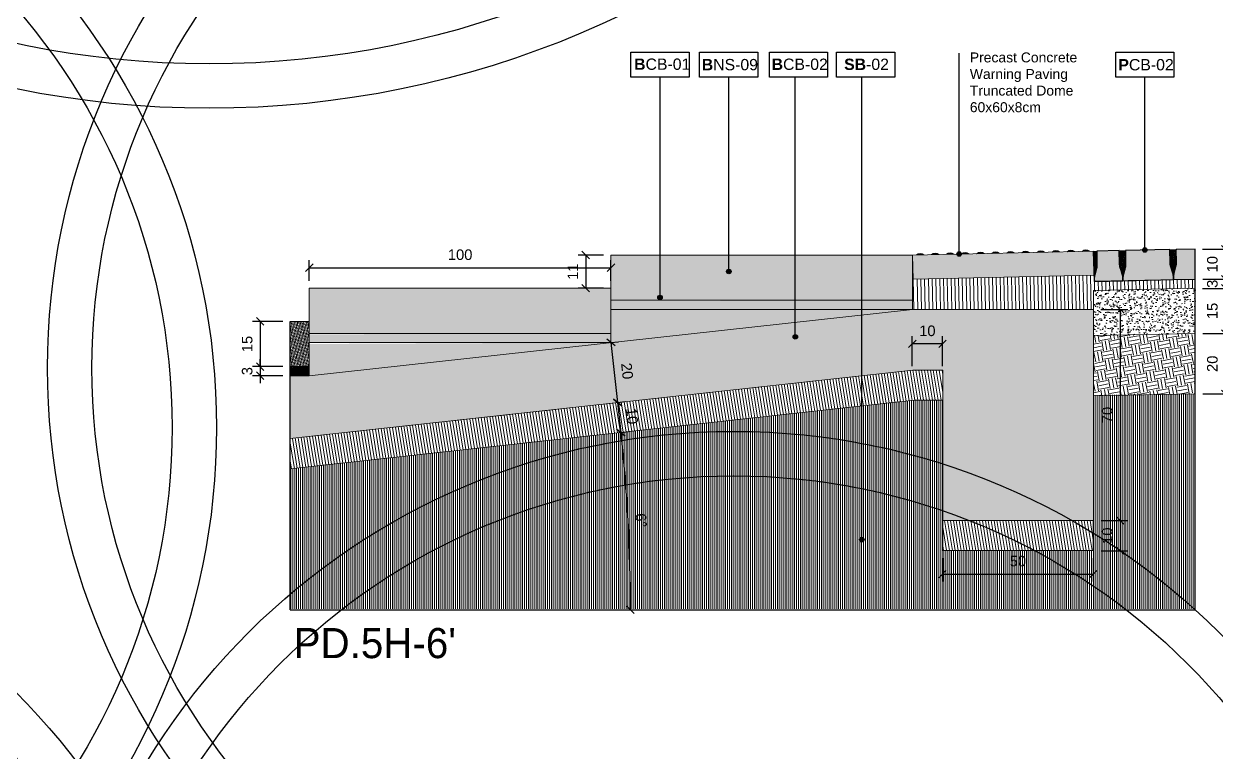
# Model space of a CAD drawing. Header units: metres. Extents: x -325 to 301, y -147 to 149.
# Drawn here: x 67.962 to 71.915, y 39.126 to 41.541 of the extents above; entities that cross this region are included whole.
import ezdxf

# ---------------------------------------------------------------- set-up
doc = ezdxf.new("R2010")
doc.units = ezdxf.units.M
doc.layers.get('Defpoints').update_dxf_attribs({"lineweight": 13})
for name, color, linetype, plot in [('-aux', 50, 'Continuous', False), ('-AUX-QAD', 5, 'Continuous', False), ('00-AUX', 50, 'Continuous', False)]:
    doc.layers.add(name, color=color, linetype=linetype, plot=plot)
for name, color, linetype, true_color in [('0-TX-1_25', 7, 'Continuous', 0x3f4f7f), ('3-TR-paviment fort', 7, 'Continuous', 0xd1d1d1), ('EIT_3 TR sorra', 7, 'Continuous', 0xd8ceb0)]:
    doc.layers.add(name, color=color, linetype=linetype, true_color=true_color)
for name, color, linetype, lineweight, true_color in [('03-TR-Paviment_05_Open Joint Precast Pavements', 7, 'Continuous', 5, 0xb3b3b3), ('03-TR-Paviment_08_Natural Stone Bleachers', 7, 'Continuous', 5, 0xafad9d), ('3-TR sorra granitica', 7, 'Continuous', 0, 0xf2dac9), ('3-TR tot_u', 7, 'Continuous', 5, 0x787878)]:
    doc.layers.add(name, color=color, linetype=linetype, lineweight=lineweight, true_color=true_color)
for name, color, linetype, lineweight in [('1-CM', 7, 'Continuous', 0), ('3-TR Formigó', 252, 'Continuous', 0), ('3-TR Seleccionat', 44, 'Continuous', 0), ('3-TR Tot-u', 37, 'Continuous', 0)]:
    doc.layers.add(name, color=color, linetype=linetype, lineweight=lineweight)
for name, color, linetype in [('1-L- kodolé', 7, 'Continuous'), ('1-SECCIÓ', 1, 'Continuous'), ('A-KEYPLAN_HATCH', 7, 'Continuous'), ('A_TEXT_2', 7, 'Continuous')]:
    doc.layers.add(name, color=color, linetype=linetype)
doc.styles.get("Standard").update_dxf_attribs({"font": 'arial.ttf'})
doc.styles.add('x-llegenda materials$0$ENGRAVERS', font='TT0586M.TTF')
doc.dimstyles.new('ISO-25', dxfattribs={"dimtxt": 0.1, "dimasz": 0.1, "dimexe": 0.1, "dimexo": 0.1, "dimgap": 0.1, "dimtad": 1, "dimdec": 0, "dimlfac": 100, "dimzin": 9, "dimtxsty": 'Standard', "dimblk": 'OBLIQUE', "dimcen": 0.1, "dimadec": 0, "dimazin": 0, "dimtfac": 1, "dimtdec": 0, "dimtmove": 0, "dimatfit": 3, "dimldrblk": 'OBLIQUE', "dimfxl": 1, "dimarcsym": 0})
pattern_1 = [(45.652453, (43.840299, -30.134982), (0.00173438895, 0.00665715201), [0.0085328125, -0.0017065625, 0, -0.0017065625])]

# ---------------------------------------------------------------- blocks, each defined once
blk = doc.blocks.new('hatch keyplan 2')
at = {"layer": 'A-KEYPLAN_HATCH'}
blk.add_lwpolyline([(0, 0.00548), (0.01287, 0.00548), (0.01287, 0), (0, 0)], close=True, dxfattribs=at)
blk = doc.blocks.new('hatch keyplan')
at = {"layer": 'A-KEYPLAN_HATCH'}
blk.add_blockref('hatch keyplan 2', (1.43058, 0.85215), dxfattribs=at)
blk = doc.blocks.new('PCB03')
at = {"layer": 'A-KEYPLAN_HATCH'}
blk.add_blockref('hatch keyplan', (-1.42958, -0.85215), dxfattribs=at)
at = {"layer": 'A_TEXT_2', "insert": (0.0002, 0.00399), "char_height": 0.0025, "attachment_point": 1}
blk.add_mtext_dynamic_manual_height_columns('\\pi0.00139;{\\fArial|b1|i0|c0|p34;P}CB-02', width=0.0145619, gutter_width=0.015, heights=[0], dxfattribs=at)
blk = doc.blocks.new('SB-02')
at = {"layer": 'A-KEYPLAN_HATCH'}
blk.add_blockref('hatch keyplan', (-1.43058, -0.85215), dxfattribs=at)
at = {"layer": 'A_TEXT_2', "insert": (-0.0008, 0.00408), "char_height": 0.0025, "attachment_point": 1}
blk.add_mtext_dynamic_manual_height_columns('\\pi0.00249;{\\fArial|b1|i0|c0|p34;SB}-02', width=0.0145619, gutter_width=0.015, heights=[0], dxfattribs=at)
blk = doc.blocks.new('B-CB02')
at = {"layer": 'A-KEYPLAN_HATCH'}
blk.add_blockref('hatch keyplan', (-1.43058, -0.85215), dxfattribs=at)
at = {"layer": 'A_TEXT_2', "insert": (-0.0008, 0.00409), "char_height": 0.0025, "attachment_point": 1}
blk.add_mtext_dynamic_manual_height_columns('\\pi0.00129;{\\fArial|b1|i0|c0|p34;B}CB-02', width=0.0145619, gutter_width=0.015, heights=[0], dxfattribs=at)
blk = doc.blocks.new('B-CB01')
at = {"layer": 'A-KEYPLAN_HATCH'}
blk.add_blockref('hatch keyplan', (-1.43058, -0.85215), dxfattribs=at)
at = {"layer": 'A_TEXT_2', "insert": (-0.0008, 0.00411), "char_height": 0.0025, "attachment_point": 1}
blk.add_mtext_dynamic_manual_height_columns('\\pi0.00152;{\\fArial|b1|i0|c0|p34;B}CB-01', width=0.0145619, gutter_width=0.015, heights=[0], dxfattribs=at)
blk = doc.blocks.new('_Oblique')
at = {"color": 0, "lineweight": -2}
blk.add_line((-0.5, -0.5), (0.5, 0.5), dxfattribs=at)
blk = doc.blocks.new('*D1841')
at = {"layer": '0-TX-1_25', "color": 0, "lineweight": -2, "transparency": 16777216}
for p, q in [((71.8701, 40.6638), (71.9702, 40.6638)), ((71.9452, 40.6638), (71.9452, 40.5138)), ((71.8736, 40.5138), (71.9702, 40.5138))]:
    blk.add_line(p, q, dxfattribs=at)
at = {"layer": 'Defpoints', "color": 0, "transparency": 16777216}
for p in [(71.8451, 40.6638), (71.8486, 40.5138), (71.9452, 40.5138)]:
    blk.add_point(p, dxfattribs=at)
at = {"layer": '0-TX-1_25', "color": 0, "lineweight": -2, "transparency": 16777216, "xscale": 0.025, "yscale": 0.025, "zscale": 0.025}
for p, rotation in [((71.9452, 40.6638), 90), ((71.9452, 40.5138), 270)]:
    blk.add_blockref('_Oblique', p, dxfattribs=dict(at, rotation=rotation))
at = {"layer": '0-TX-1_25', "color": 0, "transparency": 16777216, "insert": (71.9024, 40.5888), "char_height": 0.035, "attachment_point": 5, "rotation": 90}
blk.add_mtext('15', dxfattribs=at)
blk = doc.blocks.new('*D1842')
at = {"layer": '0-TX-1_25', "color": 0, "lineweight": -2, "transparency": 16777216}
for p, q in [((71.8701, 40.7938), (71.9702, 40.7938)), ((71.9452, 40.7938), (71.9452, 40.6938)), ((71.8704, 40.6938), (71.9702, 40.6938))]:
    blk.add_line(p, q, dxfattribs=at)
at = {"layer": 'Defpoints', "color": 0, "transparency": 16777216}
for p in [(71.8451, 40.7938), (71.8454, 40.6938), (71.9452, 40.6938)]:
    blk.add_point(p, dxfattribs=at)
at = {"layer": '0-TX-1_25', "color": 0, "lineweight": -2, "transparency": 16777216, "xscale": 0.025, "yscale": 0.025, "zscale": 0.025}
for p, rotation in [((71.9452, 40.7938), 90), ((71.9452, 40.6938), 270)]:
    blk.add_blockref('_Oblique', p, dxfattribs=dict(at, rotation=rotation))
at = {"layer": '0-TX-1_25', "color": 0, "transparency": 16777216, "insert": (71.9024, 40.7438), "char_height": 0.035, "attachment_point": 5, "rotation": 90}
blk.add_mtext('10', dxfattribs=at)
blk = doc.blocks.new('*D1843')
at = {"layer": '0-TX-1_25', "color": 0, "lineweight": -2, "transparency": 16777216}
for p, q in [((71.9452, 40.6938), (71.9452, 40.7188)), ((71.8704, 40.6938), (71.9702, 40.6938)), ((71.9452, 40.6938), (71.9452, 40.6638)), ((71.8711, 40.6638), (71.9702, 40.6638)), ((71.9452, 40.6638), (71.9452, 40.6388))]:
    blk.add_line(p, q, dxfattribs=at)
at = {"layer": 'Defpoints', "color": 0, "transparency": 16777216}
for p in [(71.8454, 40.6938), (71.8461, 40.6638), (71.9452, 40.6638)]:
    blk.add_point(p, dxfattribs=at)
at = {"layer": '0-TX-1_25', "color": 0, "lineweight": -2, "transparency": 16777216, "xscale": 0.025, "yscale": 0.025, "zscale": 0.025}
for p, rotation in [((71.9452, 40.6938), 270), ((71.9452, 40.6638), 90)]:
    blk.add_blockref('_Oblique', p, dxfattribs=dict(at, rotation=rotation))
at = {"layer": '0-TX-1_25', "color": 0, "transparency": 16777216, "insert": (71.9024, 40.6788), "char_height": 0.035, "attachment_point": 5, "rotation": 90}
blk.add_mtext('3', dxfattribs=at)
blk = doc.blocks.new('*D1845')
at = {"layer": '0-TX-1_25', "color": 0, "lineweight": -2, "transparency": 16777216}
for p, q in [((68.8204, 40.5542), (68.7204, 40.5542)), ((68.7454, 40.5542), (68.7454, 40.4042)), ((68.8204, 40.4042), (68.7204, 40.4042))]:
    blk.add_line(p, q, dxfattribs=at)
at = {"layer": 'Defpoints', "color": 0, "transparency": 16777216}
for p in [(68.8454, 40.5542), (68.7454, 40.4042), (68.8454, 40.4042)]:
    blk.add_point(p, dxfattribs=at)
at = {"layer": '0-TX-1_25', "color": 0, "lineweight": -2, "transparency": 16777216, "xscale": 0.025, "yscale": 0.025, "zscale": 0.025}
for p, rotation in [((68.7454, 40.5542), 90), ((68.7454, 40.4042), 270)]:
    blk.add_blockref('_Oblique', p, dxfattribs=dict(at, rotation=rotation))
at = {"layer": '0-TX-1_25', "color": 0, "transparency": 16777216, "insert": (68.7026, 40.4792), "char_height": 0.035, "attachment_point": 5, "rotation": 90}
blk.add_mtext('15', dxfattribs=at)
blk = doc.blocks.new('*D1846')
at = {"layer": '0-TX-1_25', "color": 0, "lineweight": -2, "transparency": 16777216}
for p, q in [((68.8204, 40.4042), (68.7204, 40.4042)), ((68.7454, 40.4042), (68.7454, 40.4292)), ((68.7454, 40.4042), (68.7454, 40.3742)), ((68.8204, 40.3742), (68.7204, 40.3742)), ((68.7454, 40.3742), (68.7454, 40.3492))]:
    blk.add_line(p, q, dxfattribs=at)
at = {"layer": 'Defpoints', "color": 0, "transparency": 16777216}
for p in [(68.8454, 40.4042), (68.7454, 40.3742), (68.8454, 40.3742)]:
    blk.add_point(p, dxfattribs=at)
at = {"layer": '0-TX-1_25', "color": 0, "lineweight": -2, "transparency": 16777216, "xscale": 0.025, "yscale": 0.025, "zscale": 0.025}
for p, rotation in [((68.7454, 40.4042), 270), ((68.7454, 40.3742), 90)]:
    blk.add_blockref('_Oblique', p, dxfattribs=dict(at, rotation=rotation))
at = {"layer": '0-TX-1_25', "color": 0, "transparency": 16777216, "insert": (68.7025, 40.3892), "char_height": 0.035, "attachment_point": 5, "rotation": 90}
blk.add_mtext('3', dxfattribs=at)
blk = doc.blocks.new('*D1844')
at = {"layer": '0-TX-1_25', "color": 0, "lineweight": -2, "transparency": 16777216}
for p, q in [((71.8704, 40.5137), (71.9702, 40.5137)), ((71.9452, 40.3137), (71.9452, 40.5137)), ((71.8704, 40.3137), (71.9702, 40.3137))]:
    blk.add_line(p, q, dxfattribs=at)
at = {"layer": 'Defpoints', "color": 0, "transparency": 16777216}
for p in [(71.8454, 40.5137), (71.9452, 40.5137), (71.8454, 40.3137)]:
    blk.add_point(p, dxfattribs=at)
at = {"layer": '0-TX-1_25', "color": 0, "lineweight": -2, "transparency": 16777216, "xscale": 0.025, "yscale": 0.025, "zscale": 0.025}
for p, rotation in [((71.9452, 40.5137), 90), ((71.9452, 40.3137), 270)]:
    blk.add_blockref('_Oblique', p, dxfattribs=dict(at, rotation=rotation))
at = {"layer": '0-TX-1_25', "color": 0, "transparency": 16777216, "insert": (71.9024, 40.4137), "char_height": 0.035, "attachment_point": 5, "rotation": 90}
blk.add_mtext('20', dxfattribs=at)
blk = doc.blocks.new('POINT')
at = {"layer": '0-TX-1_25'}
h = blk.add_hatch(dxfattribs=at)
h.set_pattern_fill('ANGLE', color=256)
h.set_pattern_definition([(0, (-83.747, -12.726), (0, 6.985), [5.08, -1.905]), (90, (-83.747, -12.726), (-6.985, 4e-16), [5.08, -1.905])])
edge = h.paths.add_edge_path()
edge.add_arc((0, 0), 0.0075, 0, 360)
h = blk.add_hatch(color=256, dxfattribs=at)
h.dxf.hatch_style = 1
edge = h.paths.add_edge_path()
edge.add_arc((0, 0), 0.0075, 0, 360)
blk.add_circle((0, 0), 0.0075, dxfattribs=at)
blk = doc.blocks.new('*U1805')
at = {"layer": '3-TR-paviment fort'}
blk.add_hatch(color=256, dxfattribs=at).paths.add_polyline_path([(0.025, 0), (0.05, 0, 0.4)])
blk.add_lwpolyline([(0.025, 0), (0.05, 0)])
blk.add_arc((0.0375, -0.013125), 0.018125, 46.397181, 133.602819)
blk = doc.blocks.new('*U1806')
at = {"color": 0, "linetype": 'ByBlock', "lineweight": -2, "transparency": 16777216}
for p in [(0, 0.08), (0.05, 0.08), (0.1, 0.08), (0.15, 0.08), (0.2, 0.08), (0.25, 0.08), (0.3, 0.08), (0.35, 0.08), (0.4, 0.08), (0.45, 0.08), (0.5, 0.08), (0.55, 0.08)]:
    blk.add_blockref('*U1805', p, dxfattribs=at)
blk = doc.blocks.new('Warning Surface 600x600x80')
at = {"layer": '3-TR-paviment fort'}
blk.add_hatch(color=256, dxfattribs=at).paths.add_polyline_path([(0, 0.08), (0.6, 0.08), (0.6, 0), (0.0002, 0.0006)])
blk.add_lwpolyline([(0, 0.08), (0.6, 0.08)])
at = {"layer": '1-CM'}
blk.add_lwpolyline([(0.6, 0.08), (0, 0.08), (0, 0), (0.6, 0)], close=True, dxfattribs=at)
blk.add_blockref('*U1806', (-0.0125, 0))
blk = doc.blocks.new('*D1851')
at = {"layer": '0-TX-1_25', "color": 0, "lineweight": -2, "transparency": 16777216}
for p, q in [((68.9084, 40.6892), (68.9084, 40.7573)), ((69.9084, 40.6892), (69.9084, 40.7573)), ((68.9084, 40.7323), (69.9084, 40.7323))]:
    blk.add_line(p, q, dxfattribs=at)
at = {"layer": 'Defpoints', "color": 0, "transparency": 16777216}
for p in [(69.9084, 40.7323), (68.9084, 40.6642), (69.9084, 40.6642)]:
    blk.add_point(p, dxfattribs=at)
at = {"layer": '0-TX-1_25', "color": 0, "lineweight": -2, "transparency": 16777216, "xscale": 0.025, "yscale": 0.025, "zscale": 0.025, "rotation": 180}
blk.add_blockref('_Oblique', (68.9084, 40.7323), dxfattribs=at)
at = {"layer": '0-TX-1_25', "color": 0, "lineweight": -2, "transparency": 16777216, "xscale": 0.025, "yscale": 0.025, "zscale": 0.025}
blk.add_blockref('_Oblique', (69.9084, 40.7323), dxfattribs=at)
at = {"layer": '0-TX-1_25', "color": 0, "transparency": 16777216, "insert": (69.4084, 40.7752), "char_height": 0.035, "attachment_point": 5}
blk.add_mtext('100', dxfattribs=at)
blk = doc.blocks.new('*D1852')
at = {"layer": '0-TX-1_25', "color": 0, "lineweight": -2, "transparency": 16777216}
for p, q in [((69.8834, 40.7742), (69.7998, 40.7742)), ((69.8248, 40.7742), (69.8248, 40.6642)), ((69.8834, 40.6642), (69.7998, 40.6642))]:
    blk.add_line(p, q, dxfattribs=at)
at = {"layer": 'Defpoints', "color": 0, "transparency": 16777216}
for p in [(69.9084, 40.7742), (69.8248, 40.6642), (69.9084, 40.6642)]:
    blk.add_point(p, dxfattribs=at)
at = {"layer": '0-TX-1_25', "color": 0, "lineweight": -2, "transparency": 16777216, "xscale": 0.025, "yscale": 0.025, "zscale": 0.025}
for p, rotation in [((69.8248, 40.7742), 90), ((69.8248, 40.6642), 270)]:
    blk.add_blockref('_Oblique', p, dxfattribs=dict(at, rotation=rotation))
at = {"layer": '0-TX-1_25', "color": 0, "transparency": 16777216, "insert": (69.7822, 40.7191), "char_height": 0.035, "attachment_point": 5, "rotation": 90}
blk.add_mtext('11', dxfattribs=at)
blk = doc.blocks.new('*D1853')
at = {"layer": '0-TX-1_25', "color": 0, "lineweight": -2, "transparency": 16777216}
for p, q in [((69.9084, 40.4842), (69.9333, 40.487)), ((69.9084, 40.4842), (69.9303, 40.2854)), ((69.9303, 40.2854), (69.9551, 40.2882))]:
    blk.add_line(p, q, dxfattribs=at)
at = {"layer": 'Defpoints', "color": 0, "transparency": 16777216}
for p in [(69.9084, 40.4842), (69.9303, 40.2854), (69.9303, 40.2854)]:
    blk.add_point(p, dxfattribs=at)
at = {"layer": '0-TX-1_25', "color": 0, "lineweight": -2, "transparency": 16777216, "xscale": 0.025, "yscale": 0.025, "zscale": 0.025}
for p, rotation in [((69.9084, 40.4842), 96.27729848959872), ((69.9303, 40.2854), 276.2772984895987)]:
    blk.add_blockref('_Oblique', p, dxfattribs=dict(at, rotation=rotation))
at = {"layer": '0-TX-1_25', "color": 0, "transparency": 16777216, "insert": (69.962, 40.3895), "char_height": 0.035, "attachment_point": 5, "rotation": 276.2773}
blk.add_mtext('20', dxfattribs=at)
blk = doc.blocks.new('B09')
at = {"layer": 'A-KEYPLAN_HATCH'}
blk.add_blockref('hatch keyplan', (-1.42958, -0.85215), dxfattribs=at)
at = {"layer": 'A_TEXT_2', "insert": (0.0002, 0.00401), "char_height": 0.0025, "attachment_point": 1}
blk.add_mtext_dynamic_manual_height_columns('\\pi0.00127;{\\fArial|b1|i0|c0|p34;B}NS-09', width=0.0145619, gutter_width=0.015, heights=[0], dxfattribs=at)
blk = doc.blocks.new('*D2994')
at = {"layer": '0-TX-1_25', "color": 0, "lineweight": -2, "transparency": 16777216}
for p, q in [((69.9303, 40.2854), (69.9551, 40.2882)), ((69.9303, 40.2854), (69.9412, 40.186)), ((69.9412, 40.186), (69.9661, 40.1888))]:
    blk.add_line(p, q, dxfattribs=at)
at = {"layer": 'Defpoints', "color": 0, "transparency": 16777216}
for p in [(69.9303, 40.2854), (69.9412, 40.186), (69.9412, 40.186)]:
    blk.add_point(p, dxfattribs=at)
at = {"layer": '0-TX-1_25', "color": 0, "lineweight": -2, "transparency": 16777216, "xscale": 0.025, "yscale": 0.025, "zscale": 0.025}
for p, rotation in [((69.9303, 40.2854), 96.2772984895947), ((69.9412, 40.186), 276.2772984895947)]:
    blk.add_blockref('_Oblique', p, dxfattribs=dict(at, rotation=rotation))
at = {"layer": '0-TX-1_25', "color": 0, "transparency": 16777216, "insert": (69.9784, 40.2404), "char_height": 0.035, "attachment_point": 5, "rotation": 276.2773}
blk.add_mtext('10', dxfattribs=at)
blk = doc.blocks.new('*D2995')
at = {"layer": '0-TX-1_25', "color": 0, "lineweight": -2, "transparency": 16777216}
for p, q in [((71.0074, 39.7692), (71.0074, 39.6915)), ((71.5074, 39.7692), (71.5074, 39.6915)), ((71.0074, 39.7165), (71.5074, 39.7165))]:
    blk.add_line(p, q, dxfattribs=at)
at = {"layer": 'Defpoints', "color": 0, "transparency": 16777216}
for p in [(71.0074, 39.7942), (71.5074, 39.7942), (71.5074, 39.7165)]:
    blk.add_point(p, dxfattribs=at)
at = {"layer": '0-TX-1_25', "color": 0, "lineweight": -2, "transparency": 16777216, "xscale": 0.025, "yscale": 0.025, "zscale": 0.025, "rotation": 180}
blk.add_blockref('_Oblique', (71.0074, 39.7165), dxfattribs=at)
at = {"layer": '0-TX-1_25', "color": 0, "lineweight": -2, "transparency": 16777216, "xscale": 0.025, "yscale": 0.025, "zscale": 0.025}
blk.add_blockref('_Oblique', (71.5074, 39.7165), dxfattribs=at)
at = {"layer": '0-TX-1_25', "color": 0, "transparency": 16777216, "insert": (71.2574, 39.7594), "char_height": 0.035, "attachment_point": 5}
blk.add_mtext('50', dxfattribs=at)
blk = doc.blocks.new('*D2996')
at = {"layer": '0-TX-1_25', "color": 0, "lineweight": -2, "transparency": 16777216}
for p, q in [((71.5324, 40.5937), (71.6219, 40.5937)), ((71.5969, 40.5937), (71.5969, 39.8937)), ((71.5321, 39.8937), (71.6219, 39.8937))]:
    blk.add_line(p, q, dxfattribs=at)
at = {"layer": 'Defpoints', "color": 0, "transparency": 16777216}
for p in [(71.5074, 40.5937), (71.5071, 39.8937), (71.5969, 39.8937)]:
    blk.add_point(p, dxfattribs=at)
at = {"layer": '0-TX-1_25', "color": 0, "lineweight": -2, "transparency": 16777216, "xscale": 0.025, "yscale": 0.025, "zscale": 0.025}
for p, rotation in [((71.5969, 40.5937), 90), ((71.5969, 39.8937), 270)]:
    blk.add_blockref('_Oblique', p, dxfattribs=dict(at, rotation=rotation))
at = {"layer": '0-TX-1_25', "color": 0, "transparency": 16777216, "insert": (71.554, 40.2437), "char_height": 0.035, "attachment_point": 5, "rotation": 90}
blk.add_mtext('70', dxfattribs=at)
blk = doc.blocks.new('*D2997')
at = {"layer": '0-TX-1_25', "color": 0, "lineweight": -2, "transparency": 16777216}
for p, q in [((71.5321, 39.8937), (71.6219, 39.8937)), ((71.5969, 39.8937), (71.5969, 39.7937)), ((71.5321, 39.7937), (71.6219, 39.7937))]:
    blk.add_line(p, q, dxfattribs=at)
at = {"layer": 'Defpoints', "color": 0, "transparency": 16777216}
for p in [(71.5071, 39.8937), (71.5071, 39.7937), (71.5969, 39.7937)]:
    blk.add_point(p, dxfattribs=at)
at = {"layer": '0-TX-1_25', "color": 0, "lineweight": -2, "transparency": 16777216, "xscale": 0.025, "yscale": 0.025, "zscale": 0.025}
for p, rotation in [((71.5969, 39.8937), 90), ((71.5969, 39.7937), 270)]:
    blk.add_blockref('_Oblique', p, dxfattribs=dict(at, rotation=rotation))
at = {"layer": '0-TX-1_25', "color": 0, "transparency": 16777216, "insert": (71.554, 39.8437), "char_height": 0.035, "attachment_point": 5, "rotation": 90}
blk.add_mtext('10', dxfattribs=at)
blk = doc.blocks.new('*D2998')
at = {"layer": '0-TX-1_25', "color": 0, "lineweight": -2, "transparency": 16777216}
for p, q in [((70.9074, 40.4054), (70.9074, 40.5049)), ((71.0074, 40.4799), (70.9074, 40.4799)), ((71.0074, 40.4054), (71.0074, 40.5049))]:
    blk.add_line(p, q, dxfattribs=at)
at = {"layer": 'Defpoints', "color": 0, "transparency": 16777216}
for p in [(70.9074, 40.4799), (70.9074, 40.3804), (71.0074, 40.3804)]:
    blk.add_point(p, dxfattribs=at)
at = {"layer": '0-TX-1_25', "color": 0, "lineweight": -2, "transparency": 16777216, "xscale": 0.025, "yscale": 0.025, "zscale": 0.025, "rotation": 180}
blk.add_blockref('_Oblique', (70.9074, 40.4799), dxfattribs=at)
at = {"layer": '0-TX-1_25', "color": 0, "lineweight": -2, "transparency": 16777216, "xscale": 0.025, "yscale": 0.025, "zscale": 0.025}
blk.add_blockref('_Oblique', (71.0074, 40.4799), dxfattribs=at)
at = {"layer": '0-TX-1_25', "color": 0, "transparency": 16777216, "insert": (70.9574, 40.5228), "char_height": 0.035, "attachment_point": 5}
blk.add_mtext('10', dxfattribs=at)
blk = doc.blocks.new('*D2999')
at = {"layer": '0-TX-1_25', "color": 0, "lineweight": -2, "transparency": 16777216}
blk.add_arc((64.597, 39.5982), 5.3764, 360, 6.2773, dxfattribs=at)
at = {"layer": 'Defpoints', "color": 0, "transparency": 16777216}
for p in [(70.9142, 40.2931), (68.8454, 40.0655), (69.9698, 39.7945), (68.8454, 39.5982), (71.8454, 39.5982)]:
    blk.add_point(p, dxfattribs=at)
at = {"layer": '0-TX-1_25', "color": 0, "lineweight": -2, "transparency": 16777216, "xscale": 0.025, "yscale": 0.025, "zscale": 0.025}
for p, rotation in [((69.9411, 40.186), 96.2772984895972), ((69.9734, 39.5982), 269.9999999999999)]:
    blk.add_blockref('_Oblique', p, dxfattribs=dict(at, rotation=rotation))
at = {"layer": '0-TX-1_25', "color": 0, "transparency": 16777216, "insert": (70.0081, 39.8949), "char_height": 0.035, "attachment_point": 5, "rotation": 273.1386}
blk.add_mtext('6°', dxfattribs=at)

msp = doc.modelspace()

# ---------------------------------------------------------------- hatches: boundary and pattern name
at = {"layer": '03-TR-Paviment_05_Open Joint Precast Pavements'}
h = msp.add_hatch(color=256, dxfattribs=at)
h.dxf.hatch_style = 1
edge = h.paths.add_edge_path()
edge.add_line((71.8454, 40.6942), (71.8454, 40.7942))
edge.add_line((71.8454, 40.7942), (71.7821, 40.7928))
edge.add_line((71.7821, 40.7928), (71.7821, 40.792))
edge.add_line((71.7821, 40.792), (71.7814, 40.792))
edge.add_line((71.7814, 40.792), (71.7822, 40.7509))
edge.add_arc((71.7251, 40.7496), 0.0571, -14.7791, 1.2199, ccw=False)
edge.add_line((71.7804, 40.7351), (71.7748, 40.7142))
edge.add_arc((71.8217, 40.7018), 0.0484, 165.2209, 181.2199)
edge.add_line((71.7733, 40.7008), (71.7734, 40.6926))
edge.add_line((71.7734, 40.6926), (71.8454, 40.6942))
h = msp.add_hatch(color=256, dxfattribs=at)
h.dxf.hatch_style = 1
edge = h.paths.add_edge_path()
edge.add_line((71.606, 40.6891), (71.6058, 40.6973))
edge.add_arc((71.5574, 40.6962), 0.0484, 1.2199, 17.2189)
edge.add_line((71.6036, 40.7106), (71.5973, 40.7312))
edge.add_arc((71.6518, 40.7481), 0.0571, 181.2199, 197.2189, ccw=False)
edge.add_line((71.5947, 40.7469), (71.5938, 40.788))
edge.add_line((71.5938, 40.788), (71.593, 40.788))
edge.add_line((71.593, 40.788), (71.593, 40.7888))
edge.add_line((71.593, 40.7888), (71.5197, 40.7872))
edge.add_line((71.5197, 40.7872), (71.5198, 40.7864))
edge.add_line((71.5198, 40.7864), (71.519, 40.7864))
edge.add_line((71.519, 40.7864), (71.5198, 40.7453))
edge.add_arc((71.4627, 40.744), 0.0571, -14.7791, 1.2199, ccw=False)
edge.add_line((71.518, 40.7295), (71.5125, 40.7086))
edge.add_arc((71.5593, 40.6963), 0.0484, 165.2209, 181.2199)
edge.add_line((71.5109, 40.6952), (71.511, 40.687))
edge.add_line((71.511, 40.687), (71.606, 40.6891))
h = msp.add_hatch(color=256, dxfattribs=at)
h.dxf.hatch_style = 1
edge = h.paths.add_edge_path()
edge.add_line((71.7734, 40.6926), (71.7733, 40.7008))
edge.add_arc((71.7248, 40.6998), 0.0484, 1.2199, 17.2189)
edge.add_line((71.7711, 40.7141), (71.7647, 40.7347))
edge.add_arc((71.8193, 40.7516), 0.0571, 181.2199, 197.2189, ccw=False)
edge.add_line((71.7622, 40.7504), (71.7613, 40.7915))
edge.add_line((71.7613, 40.7915), (71.7605, 40.7915))
edge.add_line((71.7605, 40.7915), (71.7605, 40.7924))
edge.add_line((71.7605, 40.7924), (71.6147, 40.7893))
edge.add_line((71.6147, 40.7893), (71.6147, 40.7884))
edge.add_line((71.6147, 40.7884), (71.6139, 40.7884))
edge.add_line((71.6139, 40.7884), (71.6148, 40.7473))
edge.add_arc((71.5576, 40.7461), 0.0571, -14.7791, 1.2199, ccw=False)
edge.add_line((71.6129, 40.7315), (71.6074, 40.7106))
edge.add_arc((71.6542, 40.6983), 0.0484, 165.2209, 181.2199)
edge.add_line((71.6058, 40.6973), (71.606, 40.6891))
edge.add_line((71.606, 40.6891), (71.7734, 40.6926))
at = {"layer": '03-TR-Paviment_08_Natural Stone Bleachers'}
h = msp.add_hatch(dxfattribs=at)
h.set_pattern_fill('DASH', color=256, scale=0.0011, angle=233.5086, style=0, double=1)
h.set_pattern_definition([(233.5086097, (6.0248103, -12.5280998), (0.00073078554, -0.00488477891), [0.0034925, -0.0034925])])
h.paths.add_polyline_path([(69.9084, 40.7742), (69.9084, 40.6242), (70.9084, 40.6242), (70.9084, 40.7742)])
h = msp.add_hatch(dxfattribs=at)
h.set_pattern_fill('DASH', color=256, scale=0.0011, angle=233.5086, style=0, double=1)
h.set_pattern_definition([(233.5086097, (5.0248103, -12.6380998), (0.00073078554, -0.00488477891), [0.0034925, -0.0034925])])
h.paths.add_polyline_path([(68.9084, 40.6642), (68.9084, 40.5142), (69.9084, 40.5142), (69.9084, 40.6642)])
h = msp.add_hatch(dxfattribs=at)
h.set_pattern_fill('DASH', color=256, scale=0.0011, angle=233.5086, style=0, double=1)
h.set_pattern_definition([(233.5086097, (4.0248103, -12.7480998), (0.00073078554, -0.00488477891), [0.0034925, -0.0034925])])
h.paths.add_polyline_path([(68.8454, 40.5542), (68.8454, 40.4042), (68.9084, 40.4042), (68.9084, 40.5542)])
at = {"layer": '3-TR Formigó'}
h = msp.add_hatch(dxfattribs=at)
h.set_pattern_fill('ANSI31', color=256, scale=0.003, angle=234.1752)
h.set_pattern_definition([(279.175244, (-140.3635335, -3.804702), (0.00940313004, 0.0015188056), [])])
h.paths.add_polyline_path([(70.9087, 40.3931), (68.8454, 40.1655), (68.8454, 40.0655), (70.9142, 40.2931), (71.0084, 40.2931), (71.0084, 40.3931)])
h = msp.add_hatch(dxfattribs=at)
h.set_pattern_fill('ANSI31', color=256, scale=0.003, angle=234.1752)
h.set_pattern_definition([(279.175244, (-138.201533, -4.075962), (0.00940313004, 0.0015188056), [])])
h.paths.add_polyline_path([(71.5074, 39.8942), (71.0074, 39.8942), (71.0074, 39.7942), (71.5074, 39.7942)])
at = {"layer": '3-TR Seleccionat'}
h = msp.add_hatch(dxfattribs=at)
h.set_pattern_fill('ANSI31', color=256, scale=0.002, angle=225, style=0)
h.set_pattern_definition([(270, (-130.276083, -7.03912), (0.00635, -2e-18), [])])
h.paths.add_polyline_path([(71.5084, 39.8942), (71.5084, 39.7942), (71.0084, 39.7942), (71.0084, 40.2931), (70.9087, 40.2931), (68.8454, 40.0655), (68.8412, 39.6012), (71.8454, 39.6012), (71.8454, 40.3142), (71.5084, 40.3098), (71.5085, 39.8942)])
at = {"layer": '3-TR sorra granitica'}
h = msp.add_hatch(dxfattribs=at)
h.set_pattern_fill('LINE', color=256, scale=0.1, angle=55.5734, style=0)
h.set_pattern_definition([(91.2199074, (91.886442, 249.32376), (-0.0124971668, -0.0002661224), [])])
h.paths.add_polyline_path([(71.8454, 40.6643), (71.8454, 40.6942), (71.511, 40.687), (71.51, 40.707), (70.9101, 40.6942), (70.9086, 40.5948), (71.5084, 40.5942), (71.5087, 40.6544)])
at = {"layer": '3-TR Tot-u'}
h = msp.add_hatch(dxfattribs=at)
h.set_pattern_fill('EARTH', color=256, scale=0.005, angle=-79.6048)
h.set_pattern_definition([(280.39515, (0.54085, -8.72151), (0.036957719, -0.025500039), [0.03175, -0.03175]), (280.39515, (0.55256, -8.71936), (0.036957719, -0.025500039), [0.03175, -0.03175]), (280.39515, (0.564272, -8.717212), (0.036957719, -0.025500039), [0.03175, -0.03175]), (10.39515, (0.56889, -8.7204), (0.025500039, 0.036957719), [0.03175, -0.03175]), (10.39515, (0.57104, -8.73211), (0.025500039, 0.036957719), [0.03175, -0.03175]), (10.39515, (0.573188, -8.74382), (0.025500039, 0.036957719), [0.03175, -0.03175])])
h.paths.add_polyline_path([(71.8454, 40.3142), (71.8454, 40.5142), (71.5084, 40.5072), (71.5084, 40.3071)])
at = {"layer": '3-TR tot_u'}
h = msp.add_hatch(dxfattribs=at)
h.set_pattern_fill('AR-CONC', color=256, scale=0.0002, angle=90.2664)
h.set_pattern_definition([(140.2664143104, (269985.45511, -738422.88504), (0.0030183585511, 0.0364513625844), [0.00381, -0.04191]), (85.2664143104, (269985.45511, -738422.88504), (-0.0381781810675, -0.0072262829332), [0.003048, -0.033528116834]), (190.7178590104, (269985.45536, -738422.882004), (-0.0351598209585, 0.0292250795622), [0.00323800176, -0.03561804892]), (136.4506143104, (269985.44495, -738422.88509), (0.0081562825582, 0.0542543196878), [0.005715, -0.062865]), (186.9019719204, (269985.44563, -738422.880567), (-0.049705465848, 0.047250217616), [0.004857004628, -0.053427121632]), (81.45056548, (269985.44495, -738422.88509), (-0.0497054658455, 0.0472502176188), [0.004571993414, -0.050291946384]), (111.2664143104, (269985.447466, -738422.879997), (0.0203118235131, 0.0304176527954), [0.00381, -0.04191]), (56.2664143104, (269985.447466, -738422.879997), (-0.0368946682902, 0.0121889849718), [0.003048, -0.033528]), (161.7178593104, (269985.44916, -738422.877462), (-0.016582844967, 0.0426066376987), [0.00323800176, -0.03561798752]), (127.7664143104, (269985.45511, -738422.885041), (-0.0169136972324, 0.00053908133522), [0, -0.0331216, 0, -0.034036, 0, -0.033655]), (97.7664143104, (269985.45511, -738422.885041), (-0.02009803784808, 0.0132706243038), [0, -0.0194056, 0, -0.0323596, 0, -0.012827]), (57.7664143104, (269985.455162, -738422.89637), (0.00101964285024, 0.02712315336895), [0, -0.0127, 0, -0.039624, 0, -0.052578]), (47.7664143104, (269985.455186, -738422.90145), (-0.0052229971542, 0.0296018704426), [0, -0.01651, 0, -0.0263144, 0, -0.037338])])
h.paths.add_polyline_path([(71.8454, 40.5142), (71.8454, 40.6639), (71.5089, 40.6572), (71.5088, 40.5072)])
h = msp.add_hatch(dxfattribs=at)
h.set_pattern_fill('AR-CONC', color=256, scale=0.0002, angle=90.2664)
h.set_pattern_definition([(140.2664143104, (269990.858934, -738417.354652), (0.0030183585511, 0.0364513625844), [0.00381, -0.04191]), (85.2664143104, (269990.858934, -738417.354652), (-0.0381781810675, -0.0072262829332), [0.003048, -0.033528116834]), (190.7178590104, (269990.859185, -738417.351614), (-0.0351598209585, 0.0292250795622), [0.00323800176, -0.03561804892]), (136.4506143104, (269990.848774, -738417.3547), (0.0081562825582, 0.0542543196878), [0.005715, -0.062865]), (186.9019719204, (269990.849454, -738417.35018), (-0.049705465848, 0.047250217616), [0.004857004628, -0.053427121632]), (81.45056548, (269990.848774, -738417.3547), (-0.0497054658455, 0.0472502176188), [0.004571993414, -0.050291946384]), (111.2664143104, (269990.85129, -738417.349608), (0.0203118235131, 0.0304176527954), [0.00381, -0.04191]), (56.2664143104, (269990.85129, -738417.349608), (-0.0368946682902, 0.0121889849718), [0.003048, -0.033528]), (161.7178593104, (269990.852983, -738417.347073), (-0.016582844967, 0.0426066376987), [0.00323800176, -0.03561798752]), (127.7664143104, (269990.858934, -738417.354652), (-0.0169136972324, 0.00053908133522), [0, -0.0331216, 0, -0.034036, 0, -0.033655]), (97.7664143104, (269990.858934, -738417.354652), (-0.02009803784808, 0.0132706243038), [0, -0.0194056, 0, -0.0323596, 0, -0.012827]), (57.7664143104, (269990.858987, -738417.36598), (0.00101964285024, 0.02712315336895), [0, -0.0127, 0, -0.039624, 0, -0.052578]), (47.7664143104, (269990.85901, -738417.37106), (-0.0052229971542, 0.0296018704426), [0, -0.01651, 0, -0.0263144, 0, -0.037338])])
h.paths.add_polyline_path([(70.4084, 40.5942), (69.9084, 40.5942), (69.9087, 40.4842), (68.9084, 40.4792), (68.9084, 40.3742), (68.8454, 40.3742), (68.8454, 40.1661), (70.9087, 40.3931), (71.0084, 40.3931), (71.0084, 39.8942), (71.5084, 39.8942), (71.5084, 40.5942)])
at = {"layer": 'EIT_3 TR sorra'}
h = msp.add_hatch(dxfattribs=at)
h.set_pattern_fill('ANSI36', color=256, scale=0.001075, angle=0.6525, style=0, double=1)
h.set_pattern_definition([(45.652453, (44.4288906, -30.122448), (0.00173438895, 0.00665715201), [0.0085328125, -0.0017065625, 0, -0.0017065625])])
edge = h.paths.add_edge_path()
edge.add_line((71.511, 40.687), (71.5083, 40.7862))
edge.add_line((71.5083, 40.7862), (71.519, 40.7864))
edge.add_line((71.519, 40.7864), (71.5198, 40.7453))
edge.add_arc((71.4627, 40.744), 0.0571, -14.7791, 1.2199, ccw=False)
edge.add_line((71.518, 40.7295), (71.5125, 40.7086))
edge.add_arc((71.5593, 40.6963), 0.0484, 165.2209, 181.2199)
edge.add_line((71.5109, 40.6952), (71.511, 40.687))
h = msp.add_hatch(dxfattribs=at)
h.set_pattern_fill('ANSI36', color=256, scale=0.001075, angle=0.6525, style=0, double=1)
h.set_pattern_definition(pattern_1)
edge = h.paths.add_edge_path()
edge.add_line((71.606, 40.6891), (71.6058, 40.6972))
edge.add_arc((71.5574, 40.6962), 0.0484, 1.2199, 17.2189)
edge.add_line((71.6036, 40.7105), (71.5973, 40.7312))
edge.add_arc((71.6518, 40.7481), 0.0571, 181.2199, 197.2189, ccw=False)
edge.add_line((71.5947, 40.7469), (71.5938, 40.788))
edge.add_line((71.5938, 40.788), (71.6139, 40.7884))
edge.add_line((71.6139, 40.7884), (71.6148, 40.7473))
edge.add_arc((71.5576, 40.7461), 0.0571, -14.7791, 1.2199, ccw=False)
edge.add_line((71.6129, 40.7315), (71.6074, 40.7106))
edge.add_arc((71.6542, 40.6983), 0.0484, 165.2209, 181.2199)
edge.add_line((71.6058, 40.6972), (71.606, 40.6891))
h = msp.add_hatch(dxfattribs=at)
h.set_pattern_fill('ANSI36', color=256, scale=0.001075, angle=0.6525, style=0, double=1)
h.set_pattern_definition(pattern_1)
edge = h.paths.add_edge_path()
edge.add_line((71.7734, 40.6926), (71.7733, 40.7008))
edge.add_arc((71.7248, 40.6998), 0.0484, 1.2199, 17.2189)
edge.add_line((71.7711, 40.7141), (71.7647, 40.7347))
edge.add_arc((71.8193, 40.7516), 0.0571, 181.2199, 197.2189, ccw=False)
edge.add_line((71.7622, 40.7504), (71.7613, 40.7915))
edge.add_line((71.7613, 40.7915), (71.7814, 40.792))
edge.add_line((71.7814, 40.792), (71.7822, 40.7508))
edge.add_arc((71.7251, 40.7496), 0.0571, -14.7791, 1.2199, ccw=False)
edge.add_line((71.7804, 40.7351), (71.7748, 40.7142))
edge.add_arc((71.8217, 40.7018), 0.0484, 165.2209, 181.2199)
edge.add_line((71.7733, 40.7008), (71.7734, 40.6926))
h = msp.add_hatch(dxfattribs=at)
h.set_pattern_fill('ANSI36', color=256, scale=0.001075, angle=-0.0588, style=0, double=1)
h.set_pattern_definition([(44.94116, (68.5336797, 42.2985174), (0.0018168983, 0.006635108), [0.0085328125, -0.0017065625, 0, -0.0017065625])])
h.paths.add_polyline_path([(69.9084, 40.5942), (70.9084, 40.5942), (70.9084, 40.6242), (69.9084, 40.6214)])
h = msp.add_hatch(dxfattribs=at)
h.set_pattern_fill('ANSI36', color=256, scale=0.001075, angle=-0.0588, style=0, double=1)
h.set_pattern_definition([(44.94116, (67.5336797, 42.1885174), (0.0018168983, 0.006635108), [0.0085328125, -0.0017065625, 0, -0.0017065625])])
h.paths.add_polyline_path([(68.9084, 40.4842), (69.9084, 40.4842), (69.9084, 40.5142), (68.9084, 40.5114)])
h = msp.add_hatch(dxfattribs=at)
h.set_pattern_fill('ANSI36', color=256, scale=0.001075, angle=-0.0588, style=0, double=1)
h.set_pattern_definition([(44.94116, (66.5336797, 42.0785174), (0.0018168983, 0.006635108), [0.0085328125, -0.0017065625, 0, -0.0017065625])])
h.paths.add_polyline_path([(68.8454, 40.404), (68.8454, 40.3742), (68.9084, 40.3742), (68.9084, 40.4042)])

# ---------------------------------------------------------------- linework, layer by layer
at = {"layer": '-aux'}
for points in [[(71.511, 40.687), (71.511, 40.687), (71.5083, 40.7862), (71.519, 40.7864), (71.5198, 40.7453, -0.069923), (71.518, 40.7295), (71.5125, 40.7086, 0.069923), (71.5109, 40.6952), (71.511, 40.687), (71.511, 40.687)], [(71.606, 40.6891), (71.606, 40.6891), (71.6058, 40.6972, 0.069923), (71.6036, 40.7105), (71.5973, 40.7312, -0.069923), (71.5947, 40.7469), (71.5938, 40.788), (71.6139, 40.7884), (71.6148, 40.7473, -0.069923), (71.6129, 40.7315), (71.6074, 40.7106, 0.069923), (71.6058, 40.6972), (71.606, 40.6891), (71.606, 40.6891)], [(71.7734, 40.6926), (71.7734, 40.6926), (71.7733, 40.7008, 0.069923), (71.7711, 40.7141), (71.7647, 40.7347, -0.069923), (71.7622, 40.7504), (71.7613, 40.7915), (71.7814, 40.792), (71.7822, 40.7508, -0.069923), (71.7804, 40.7351), (71.7748, 40.7142, 0.069923), (71.7733, 40.7008), (71.7734, 40.6926), (71.7734, 40.6926)]]:
    msp.add_lwpolyline(points, format="xyb", dxfattribs=at)
at = {"layer": '-AUX-QAD'}
for centre, radius in [((68.5761, 44.4281), 3.1674), ((68.5761, 44.4281), 3.0203), ((70.3157, 40.3998), 2.2751), ((70.3157, 40.3998), 2.1279), ((66.3257, 40.2026), 2.2751), ((66.3257, 40.2026), 2.1279), ((70.3157, 37.9144), 2.2751), ((70.3157, 37.9144), 2.1279), ((66.3257, 37.7172), 2.2751), ((66.3257, 37.7172), 2.1279)]:
    msp.add_circle(centre, radius, dxfattribs=at)
at = {"layer": '0-TX-1_25'}
for points in [[(71.063, 40.7775), (71.0627, 41.4434)], [(70.0711, 40.6333), (70.0711, 41.3641)], [(70.2991, 40.7198), (70.2991, 41.3641)], [(70.5195, 40.503), (70.5195, 41.3641)], [(70.74, 39.8307), (70.74, 41.3641)], [(71.6785, 40.7906), (71.6785, 41.3641)]]:
    msp.add_lwpolyline(points, dxfattribs=at)
at = {"layer": '00-AUX'}
msp.add_lwpolyline([(68.8454, 39.5982), (71.8454, 39.5982)], dxfattribs=at)
at = {"layer": '1-CM'}
for p, q in [((70.9084, 40.6872), (70.9084, 40.7742)), ((71.5087, 40.6572), (71.8454, 40.6643)), ((71.5087, 40.6572), (71.8454, 40.6643)), ((71.8454, 40.3142), (71.5084, 40.3071))]:
    msp.add_line(p, q, dxfattribs=at)
for points in [[(70.9084, 40.7742), (69.9084, 40.7742), (69.9084, 40.6242), (70.9084, 40.6242)], [(69.9084, 40.6642), (68.9084, 40.6642), (68.9084, 40.5142), (69.9084, 40.5142)], [(69.9084, 40.6242), (69.9084, 40.5942), (70.9084, 40.5942), (70.9084, 40.6242)], [(68.9084, 40.5142), (68.9084, 40.4842), (69.9084, 40.4842), (69.9084, 40.5142)]]:
    msp.add_lwpolyline(points, close=True, dxfattribs=at)
for points in [[(71.511, 40.6871), (71.8454, 40.6942)], [(71.5087, 40.6572), (71.5084, 39.8942), (71.0084, 39.8942), (71.0084, 40.3931)], [(71.5087, 40.6572), (71.8454, 40.6643)], [(70.9084, 40.5942), (71.5084, 40.5942), (71.5084, 39.8942), (71.0084, 39.8942), (71.0084, 40.3931), (70.9087, 40.3931)], [(68.8454, 40.4042), (68.9084, 40.4042), (68.9084, 40.5542), (68.8454, 40.5542)], [(71.5084, 40.5072), (71.8454, 40.5142)], [(68.8454, 40.3742), (68.9084, 40.3742), (68.9084, 40.4042), (68.8454, 40.4042)], [(70.9087, 40.3931), (68.8454, 40.1661)], [(71.0084, 40.2931), (70.9142, 40.2931), (68.8454, 40.0655)], [(69.7237, 40.2627), (68.8454, 40.1661)], [(71.0074, 39.8942), (71.0074, 39.7942), (71.5074, 39.7942), (71.5074, 39.8942)], [(71.0084, 39.8942), (71.0084, 39.7942), (71.5084, 39.7942), (71.5084, 39.8942)]]:
    msp.add_lwpolyline(points, dxfattribs=at)
at = {"layer": '1-CM', "color": 251, "true_color": 0x636466}
msp.add_lwpolyline([(68.9084, 40.3742), (70.9084, 40.5942)], dxfattribs=at)
at = {"layer": '1-L- kodolé'}
msp.add_lwpolyline([(71.8454, 40.7942), (71.7821, 40.7928), (71.7821, 40.792), (71.7814, 40.792), (71.7822, 40.7509, -0.069923), (71.7804, 40.7351), (71.7748, 40.7142, 0.069923), (71.7733, 40.7008), (71.7734, 40.6926), (71.8454, 40.6942)], format="xyb", dxfattribs=at)
for points in [[(71.606, 40.6891), (71.6058, 40.6973, 0.069923), (71.6036, 40.7106), (71.5973, 40.7312, -0.069923), (71.5947, 40.7469), (71.5938, 40.788), (71.593, 40.788), (71.593, 40.7888), (71.5197, 40.7872), (71.5198, 40.7864), (71.519, 40.7864), (71.5198, 40.7453, -0.069923), (71.518, 40.7295), (71.5125, 40.7086, 0.069923), (71.5109, 40.6952), (71.511, 40.687)], [(71.7734, 40.6926), (71.7733, 40.7008, 0.069923), (71.7711, 40.7141), (71.7647, 40.7347, -0.069923), (71.7622, 40.7504), (71.7613, 40.7915), (71.7605, 40.7915), (71.7605, 40.7924), (71.6147, 40.7893), (71.6147, 40.7884), (71.6139, 40.7884), (71.6148, 40.7473, -0.069923), (71.6129, 40.7315), (71.6074, 40.7106, 0.069923), (71.6058, 40.6973), (71.606, 40.6891)]]:
    msp.add_lwpolyline(points, format="xyb", close=True, dxfattribs=at)
at = {"layer": '1-SECCIÓ'}
for points in [[(71.8454, 39.5982), (71.8454, 40.7942)], [(68.8454, 39.5982), (68.8454, 40.5542)]]:
    msp.add_lwpolyline(points, dxfattribs=at)

# ---------------------------------------------------------------- block references
at = {"layer": '0-TX-1_25', "xscale": 15, "yscale": 15, "zscale": 15}
for name, p in [('B-CB01', (69.9745, 41.3641)), ('B-CB02', (70.4338, 41.3641)), ('SB-02', (70.6562, 41.3641)), ('PCB03', (71.5669, 41.3641))]:
    msp.add_blockref(name, p, dxfattribs=at)
at = {"layer": '0-TX-1_25'}
for p in [(71.6785, 40.7908), (71.063, 40.7775), (70.2991, 40.7198), (70.0711, 40.6333), (70.5195, 40.503), (70.74, 39.8307)]:
    msp.add_blockref('POINT', p, dxfattribs=at)
at = {"layer": '1-CM', "rotation": 1.219907352308361}
msp.add_blockref('Warning Surface 600x600x80', (70.9101, 40.6942), dxfattribs=at)
at = {"layer": 'A-KEYPLAN_HATCH', "xscale": 14.99999999999007, "yscale": 14.99999999999007, "zscale": 14.99999999999007}
msp.add_blockref('B09', (70.1875, 41.3641), dxfattribs=at)

# ---------------------------------------------------------------- texts
at = {"layer": '-aux', "insert": (68.8564, 39.5378), "char_height": 0.1, "width": 19.210099, "attachment_point": 1, "style": 'x-llegenda materials$0$ENGRAVERS'}
msp.add_mtext("PD.5H-6'", dxfattribs=at)
at = {"layer": '0-TX-1_25', "insert": (71.0982, 41.4459), "char_height": 0.033, "attachment_point": 1}
msp.add_mtext_dynamic_manual_height_columns('Precast Concrete Warning Paving\\PTruncated Dome 60x60x8cm', width=0.514074, gutter_width=12.5, heights=[0], dxfattribs=at)

# ---------------------------------------------------------------- dimensions: what is measured, and where the dimension line sits
at = {"layer": '0-TX-1_25'}
for base, p1, p2, picture, middle in [((69.9084, 40.7323), (68.9084, 40.6642), (69.9084, 40.6642), '*D1851', (69.4084, 40.7752)), ((70.9074, 40.4799), (71.0074, 40.3804), (70.9074, 40.3804), '*D2998', (70.9574, 40.5228)), ((71.5074, 39.7165), (71.0074, 39.7942), (71.5074, 39.7942), '*D2995', (71.2574, 39.7594))]:
    dim = msp.add_linear_dim(base=base, p1=p1, p2=p2, dimstyle='ISO-25', override={"dimtxt": 0.035, "dimasz": 0.025, "dimexe": 0.025, "dimexo": 0.025, "dimgap": 0.025, "dimblk1": 'Oblique', "dimblk2": 'Oblique', "dimsah": 1, "dimfxl": 0.1, "dimfxlon": 1, "dimarcsym": 1}, dxfattribs=at)
    dim.commit()
    dim.dimension.update_dxf_attribs({"geometry": picture, "text_midpoint": middle})
for base, p1, p2, picture, middle in [((71.9452, 40.6938), (71.8451, 40.7938), (71.8454, 40.6938), '*D1842', (71.9024, 40.7438)), ((71.9452, 40.5138), (71.8451, 40.6638), (71.8486, 40.5138), '*D1841', (71.9024, 40.5888)), ((71.5969, 39.8937), (71.5074, 40.5937), (71.5071, 39.8937), '*D2996', (71.554, 40.2437)), ((68.7454, 40.4042), (68.8454, 40.5542), (68.8454, 40.4042), '*D1845', (68.7026, 40.4792)), ((71.9452, 40.5137), (71.8454, 40.3137), (71.8454, 40.5137), '*D1844', (71.9024, 40.4137)), ((71.5969, 39.7937), (71.5071, 39.8937), (71.5071, 39.7937), '*D2997', (71.554, 39.8437))]:
    dim = msp.add_linear_dim(base=base, p1=p1, p2=p2, angle=90, dimstyle='ISO-25', override={"dimtxt": 0.035, "dimasz": 0.025, "dimexe": 0.025, "dimexo": 0.025, "dimgap": 0.025, "dimblk1": 'Oblique', "dimblk2": 'Oblique', "dimsah": 1, "dimfxl": 0.1, "dimfxlon": 1, "dimarcsym": 1}, dxfattribs=at)
    dim.commit()
    dim.dimension.update_dxf_attribs({"geometry": picture, "text_midpoint": middle})
for base, p1, p2, picture, middle in [((69.8248, 40.6642), (69.9084, 40.7742), (69.9084, 40.6642), '*D1852', (69.8248, 40.7191)), ((71.9452, 40.6638), (71.8454, 40.6938), (71.8461, 40.6638), '*D1843', (71.9452, 40.6788)), ((68.7454, 40.3742), (68.8454, 40.4042), (68.8454, 40.3742), '*D1846', (68.7454, 40.3892))]:
    dim = msp.add_linear_dim(base=base, p1=p1, p2=p2, angle=90, dimstyle='ISO-25', override={"dimtxt": 0.035, "dimasz": 0.025, "dimexe": 0.025, "dimexo": 0.025, "dimgap": 0.025, "dimblk1": 'Oblique', "dimblk2": 'Oblique', "dimsah": 1, "dimfxl": 0.1, "dimfxlon": 1, "dimarcsym": 1}, dxfattribs=at)
    dim.commit()
    dim.dimension.update_dxf_attribs({"geometry": picture, "text_midpoint": middle, "dimtype": 160})
for p1, p2, picture, middle in [((69.9084, 40.4842), (69.9303, 40.2854), '*D1853', (69.962, 40.3895)), ((69.9303, 40.2854), (69.9412, 40.186), '*D2994', (69.9784, 40.2404))]:
    dim = msp.add_aligned_dim(p1=p1, p2=p2, distance=0, dimstyle='ISO-25', override={"dimtxt": 0.035, "dimasz": 0.025, "dimexe": 0.025, "dimexo": 0.025, "dimgap": 0.025, "dimblk1": 'Oblique', "dimblk2": 'Oblique', "dimsah": 1, "dimfxl": 0.1, "dimfxlon": 1, "dimarcsym": 1}, dxfattribs=at)
    dim.commit()
    dim.dimension.update_dxf_attribs({"geometry": picture, "text_midpoint": middle})
dim = msp.add_angular_dim_2l(base=(69.9698, 39.7945), line1=((68.8454, 39.5982), (71.8454, 39.5982)), line2=((70.9142, 40.2931), (68.8454, 40.0655)), dimstyle='ISO-25', override={"dimtxt": 0.035, "dimasz": 0.025, "dimexe": 0.025, "dimexo": 0.025, "dimgap": 0.025, "dimblk1": 'Oblique', "dimblk2": 'Oblique', "dimsah": 1, "dimfxl": 0.1, "dimfxlon": 1, "dimarcsym": 1}, dxfattribs=at)
dim.commit()
dim.dimension.update_dxf_attribs({"geometry": '*D2999', "text_midpoint": (70.0081, 39.8949)})

doc.saveas('drawing.dxf')
